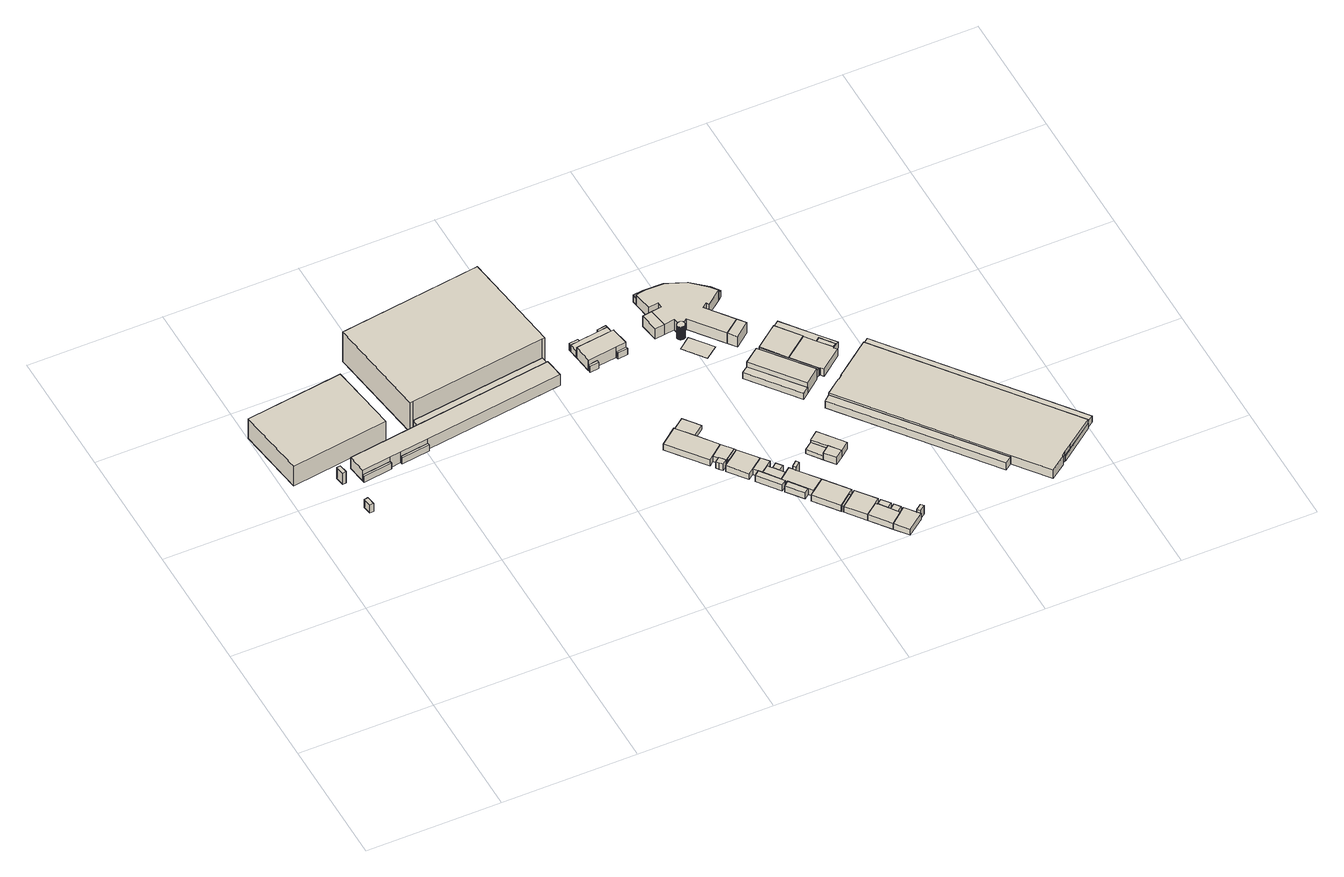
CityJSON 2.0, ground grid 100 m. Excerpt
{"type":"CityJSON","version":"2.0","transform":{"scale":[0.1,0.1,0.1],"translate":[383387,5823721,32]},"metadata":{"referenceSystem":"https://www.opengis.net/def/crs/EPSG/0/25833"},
"CityObjects":{
"building1":{"type":"Building","attributes":{"Gemeindeschluessel":"11000012","BezugspunktDach":"2200","function":"51009_1610","measuredHeight":7.51,"storeysAboveGround":0},"address":[{"country":"Germany","locality":"Berlin"}],"geometry":[{"type":"Solid","lod":"1","boundaries":[[[[0,1,2,3]],[[4,5,6,7]],[[4,7,3,2]],[[5,4,2,1]],[[6,5,1,0]],[[7,6,0,3]]]]}]},
"building2":{"type":"Building","attributes":{"Gemeindeschluessel":"11000012","BezugspunktDach":"2200","function":"51009_1610","measuredHeight":10.45,"storeysAboveGround":0},"address":[{"country":"Germany","locality":"Berlin"}],"geometry":[{"type":"Solid","lod":"1","boundaries":[[[[8,9,10,11]],[[12,13,14,15]],[[12,15,11,10]],[[13,12,10,9]],[[14,13,9,8]],[[15,14,8,11]]]]}]},
"building3":{"type":"Building","attributes":{"Gemeindeschluessel":"11000012","BezugspunktDach":"2200","function":"31001_2431","measuredHeight":18.37,"storeysAboveGround":1},"address":[{"country":"Germany","locality":"Berlin","thoroughfareNumber":"1 (23)","thoroughfareName":"Flughafen Tegel"}],"geometry":[{"type":"Solid","lod":"1","boundaries":[[[[16,17,18,19]],[[20,21,22,23]],[[20,23,19,18]],[[21,20,18,17]],[[22,21,17,16]],[[23,22,16,19]]]]}]},
"building4":{"type":"Building","attributes":{"Gemeindeschluessel":"11000012","BezugspunktDach":"2200","function":"51009_1610","measuredHeight":5.76,"storeysAboveGround":0},"address":[{"country":"Germany","locality":"Berlin"}],"geometry":[{"type":"Solid","lod":"1","boundaries":[[[[24,25,26,27]],[[28,29,30,31]],[[28,31,27,26]],[[29,28,26,25]],[[30,29,25,24]],[[31,30,24,27]]]]}]},
"building5":{"type":"Building","attributes":{"Gemeindeschluessel":"11000012","BezugspunktDach":"2200","function":"51009_1610","measuredHeight":5.69,"storeysAboveGround":0},"address":[{"country":"Germany","locality":"Berlin"}],"geometry":[{"type":"Solid","lod":"1","boundaries":[[[[32,33,34,35]],[[36,37,38,39]],[[36,39,35,34]],[[37,36,34,33]],[[38,37,33,32]],[[39,38,32,35]]]]}]},
"building6":{"type":"Building","attributes":{"Gemeindeschluessel":"11000012","BezugspunktDach":"2200","function":"31001_2120","measuredHeight":10.04,"storeysAboveGround":2},"address":[{"country":"Germany","locality":"Berlin","thoroughfareNumber":"1 (22)","thoroughfareName":"Flughafen Tegel"}],"geometry":[{"type":"Solid","lod":"1","boundaries":[[[[40,41,42,43,44,45,46,47,48]],[[49,50,51,52,53,54,55,56,57]],[[49,57,48,47]],[[50,49,47,46]],[[51,50,46,45]],[[52,51,45,44]],[[53,52,44,43]],[[54,53,43,42]],[[55,54,42,41]],[[56,55,41,40]],[[57,56,40,48]]]]}]},
"building7":{"type":"Building","attributes":{"Gemeindeschluessel":"11000012","BezugspunktDach":"2200","function":"31001_2120","measuredHeight":9.81,"storeysAboveGround":2},"address":[{"country":"Germany","locality":"Berlin","thoroughfareNumber":"1 (21)","thoroughfareName":"Flughafen Tegel"}],"geometry":[{"type":"Solid","lod":"1","boundaries":[[[[58,59,60,61]],[[62,50,49,63]],[[62,63,61,60]],[[50,62,60,59]],[[49,50,59,58]],[[63,49,58,61]]]]}]},
"building8":{"type":"Building","attributes":{"Gemeindeschluessel":"11000012","BezugspunktDach":"2200","function":"31001_2431","measuredHeight":27.76,"storeysAboveGround":1},"address":[{"country":"Germany","locality":"Berlin","thoroughfareNumber":"1 (20)","thoroughfareName":"Flughafen Tegel"}],"geometry":[{"type":"Solid","lod":"1","boundaries":[[[[64,65,66,67,68,69,70,71]],[[72,73,74,75,62,63,76,77]],[[72,77,71,70]],[[73,72,70,69]],[[74,73,69,68]],[[75,74,68,67]],[[62,75,67,66]],[[63,62,66,65]],[[76,63,65,64]],[[77,76,64,71]]]]}]},
"building9":{"type":"Building","attributes":{"Gemeindeschluessel":"11000012","BezugspunktDach":"2200","function":"51009_1610","measuredHeight":5.64,"storeysAboveGround":0},"address":[{"country":"Germany","locality":"Berlin"}],"geometry":[{"type":"Solid","lod":"1","boundaries":[[[[78,79,80,81]],[[82,83,84,85]],[[82,85,81,80]],[[83,82,80,79]],[[84,83,79,78]],[[85,84,78,81]]]]}]},
"building10":{"type":"Building","attributes":{"Gemeindeschluessel":"11000012","BezugspunktDach":"2200","function":"51009_1610","measuredHeight":6.22,"storeysAboveGround":0},"address":[{"country":"Germany","locality":"Berlin"}],"geometry":[{"type":"Solid","lod":"1","boundaries":[[[[86,87,88,89]],[[90,91,92,93]],[[90,93,89,88]],[[91,90,88,87]],[[92,91,87,86]],[[93,92,86,89]]]]}]},
"building11":{"type":"Building","attributes":{"Gemeindeschluessel":"11000012","BezugspunktDach":"2200","function":"51009_1610","measuredHeight":3.82,"storeysAboveGround":0},"address":[{"country":"Germany","locality":"Berlin"}],"geometry":[{"type":"Solid","lod":"1","boundaries":[[[[94,95,96,97]],[[98,99,100,101]],[[98,101,97,96]],[[99,98,96,95]],[[100,99,95,94]],[[101,100,94,97]]]]}]},
"building12":{"type":"Building","attributes":{"Gemeindeschluessel":"11000012","function":"31001_2120"},"address":[{"country":"Germany","locality":"Berlin","thoroughfareNumber":"1 (19)","thoroughfareName":"Flughafen Tegel"}],"children":["building12-1","building12-2"]},
"building12-1":{"type":"BuildingPart","attributes":{"BezugspunktDach":"2200","measuredHeight":9.93,"storeysAboveGround":2},"parents":["building12"],"geometry":[{"type":"Solid","lod":"1","boundaries":[[[[102,103,104,105,106,107,108,109,110]],[[111,112,113,114,115,85,116,117,118]],[[111,118,110,109],[119,120,121,122]],[[112,111,109,108]],[[113,112,108,107]],[[114,113,107,106]],[[115,114,106,105]],[[85,115,105,104]],[[116,85,104,103]],[[117,116,103,102]],[[118,117,102,110]],[[121,120,119,122]]]]}]},
"building12-2":{"type":"BuildingPart","attributes":{"BezugspunktDach":"2200","measuredHeight":6.22,"storeysAboveGround":2},"parents":["building12"],"geometry":[{"type":"Solid","lod":"1","boundaries":[[[[123,124,122,121,125,126,127,128,87,86]],[[91,129,130,131,132,120,119,133,134,92]],[[91,92,86,87]],[[129,91,87,128]],[[130,129,128,127]],[[131,130,127,126]],[[132,131,126,125]],[[120,132,125,121]],[[133,119,122,124]],[[134,133,124,123]],[[92,134,123,86]],[[119,120,121,122]]]]}]},
"building13":{"type":"Building","attributes":{"Gemeindeschluessel":"11000012","BezugspunktDach":"2200","function":"51009_1610","measuredHeight":6.22,"storeysAboveGround":0},"address":[{"country":"Germany","locality":"Berlin"}],"geometry":[{"type":"Solid","lod":"1","boundaries":[[[[135,136,137,138]],[[114,139,140,115]],[[114,115,138,137]],[[139,114,137,136]],[[140,139,136,135]],[[115,140,135,138]]]]}]},
"building14":{"type":"Building","attributes":{"Gemeindeschluessel":"11000012","BezugspunktDach":"2200","function":"51009_1610","measuredHeight":6.25,"storeysAboveGround":0},"address":[{"country":"Germany","locality":"Berlin"}],"geometry":[{"type":"Solid","lod":"1","boundaries":[[[[128,127,141,142]],[[143,130,129,144]],[[143,144,142,141]],[[130,143,141,127]],[[129,130,127,128]],[[144,129,128,142]]]]}]},
"building15":{"type":"Building","attributes":{"Gemeindeschluessel":"11000012","function":"31001_2461"},"address":[{"country":"Germany","locality":"Berlin","thoroughfareNumber":"1 (56)","thoroughfareName":"Flughafen Tegel"}],"children":["building15-1","building15-2","building15-3","building15-4","building15-5","building15-6","building15-7","building15-8","building15-9","building15-10","building15-11","building15-12","building15-13","building15-14","building15-15","building15-16","building15-17","building15-18","building15-19","building15-20"]},
"building15-1":{"type":"BuildingPart","attributes":{"BezugspunktDach":"2200","measuredHeight":5.5,"storeysAboveGround":3},"parents":["building15"],"geometry":[{"type":"Solid","lod":"1","boundaries":[[[[145,146,147,148,149,150,151,152]],[[153,154,155,156,157,158,159,160]],[[153,160,152,151]],[[154,153,151,150]],[[155,154,150,149]],[[156,155,149,148]],[[157,156,148,147]],[[159,158,146,145]],[[160,159,145,152]],[[158,157,147,146]]]]}]},
"building15-2":{"type":"BuildingPart","attributes":{"BezugspunktDach":"2200","measuredHeight":5.46,"storeysAboveGround":3},"parents":["building15"],"geometry":[{"type":"MultiSurface","lod":"1","boundaries":[[[161,162,163,164]],[[165,166,167,168]],[[166,165,163,162]],[[168,167,161,164]],[[168,169,164,163,165]],[[170,167,166,162,161]]]}]},
"building15-3":{"type":"BuildingPart","attributes":{"BezugspunktDach":"2200","measuredHeight":5.47,"storeysAboveGround":3},"parents":["building15"],"geometry":[{"type":"MultiSurface","lod":"1","boundaries":[[[171,172,164,163,147,146]],[[157,165,168,173,174,158]],[[165,157,147,163]],[[168,165,163,164],[168,164,163,165]],[[173,168,164,172]],[[158,174,171,146]],[[158,146,147,157]],[[175,174,176,177,171]],[[173,172,177,176]]]}]},
"building15-4":{"type":"BuildingPart","attributes":{"BezugspunktDach":"2200","measuredHeight":5.5,"storeysAboveGround":3},"parents":["building15"],"geometry":[{"type":"MultiSurface","lod":"1","boundaries":[[[178,179,180,162,161,181]],[[167,166,182,183,184,185]],[[167,185,181,161]],[[161,167,161,162]],[[182,166,162,180]],[[184,183,179,178]],[[185,184,178,181]],[[166,167,161,162]],[[186,183,182,180,179]]]}]},
"building15-5":{"type":"BuildingPart","attributes":{"BezugspunktDach":"2200","measuredHeight":5.54,"storeysAboveGround":3},"parents":["building15"],"geometry":[{"type":"MultiSurface","lod":"1","boundaries":[[[187,188,189,190,191,192]],[[182,193,194,195,196,183]],[[180,179,183,192,191]],[[193,182,191,190]],[[194,193,190,189]],[[197,198,194,189,188]],[[183,196,187,192]],[[199,182,183,179,180]],[[195,194,198,197]],[[196,195,188,187]]]}]},
"building15-6":{"type":"BuildingPart","attributes":{"BezugspunktDach":"2200","measuredHeight":5.49,"storeysAboveGround":3},"parents":["building15"],"geometry":[{"type":"MultiSurface","lod":"1","boundaries":[[[200,201,202,203,204,205,198,197]],[[194,206,207,208,209,210,211,195]],[[206,194,198,205]],[[207,206,205,204]],[[209,208,203,202]],[[210,209,202,201]],[[194,195,197,198]],[[212,208,207,204,203]],[[210,201,200,211]],[[195,211,200,197]]]}]},
"building15-7":{"type":"BuildingPart","attributes":{"BezugspunktDach":"2200","measuredHeight":5.53,"storeysAboveGround":3},"parents":["building15"],"geometry":[{"type":"MultiSurface","lod":"1","boundaries":[[[213,214,215,216,217,218,219,220,221,222,223,224]],[[210,225,226,227,228,229,230,231,232,233,234,211]],[[210,211,224,223],[210,201,200,211]],[[225,210,223,222]],[[226,225,222,221]],[[228,227,220,219]],[[235,236,219,218]],[[230,229,218,217]],[[231,237,238,217,216]],[[232,239,237,216,215]],[[233,232,215,214]],[[201,210,211,200]],[[227,226,221,220]],[[240,229,228,236,235]],[[238,237,231,230]],[[231,237,239,232]],[[234,233,214,213]],[[200,211,234,213,224]]]}]},
"building15-8":{"type":"BuildingPart","attributes":{"BezugspunktDach":"2200","measuredHeight":5.47,"storeysAboveGround":3},"parents":["building15"],"geometry":[{"type":"Solid","lod":"1","boundaries":[[[[241,242,243,236,235,244]],[[229,228,245,246,247,248]],[[229,248,244,235]],[[245,228,236,243]],[[246,245,243,242]],[[248,247,241,244]],[[229,235,236,228]],[[247,246,242,241]]]]}]},
"building15-9":{"type":"BuildingPart","attributes":{"BezugspunktDach":"2200","measuredHeight":5.55,"storeysAboveGround":3},"parents":["building15"],"geometry":[{"type":"MultiSurface","lod":"1","boundaries":[[[249,250,251,252]],[[246,253,254,247]],[[246,242,241,255,252,251]],[[253,246,251,250]],[[256,257,253,250,249]],[[247,254,249,252]],[[247,255,241,242,246]],[[254,253,257,256]]]}]},
"building15-10":{"type":"BuildingPart","attributes":{"BezugspunktDach":"2200","measuredHeight":5.49,"storeysAboveGround":3},"parents":["building15"],"geometry":[{"type":"MultiSurface","lod":"1","boundaries":[[[258,259,260,261,257,256]],[[253,262,263,264,265,254]],[[262,253,257,261]],[[263,262,261,260]],[[264,263,260,259]],[[265,258,259,266,259,258]],[[254,265,258,256]],[[267,253,254,256,257]],[[264,266,259,258,265]]]}]},
"building15-11":{"type":"BuildingPart","attributes":{"BezugspunktDach":"2200","measuredHeight":5.46,"storeysAboveGround":3},"parents":["building15"],"geometry":[{"type":"Solid","lod":"1","boundaries":[[[[268,269,270,271,272,273,274,259,258]],[[264,275,276,277,278,279,280,281,265]],[[275,264,259,274]],[[276,275,274,273]],[[278,277,272,271]],[[280,279,270,269]],[[265,281,268,258]],[[264,265,258,259]],[[277,276,273,272]],[[271,270,279,278]],[[281,280,269,268]]]]}]},
"building15-12":{"type":"BuildingPart","attributes":{"BezugspunktDach":"2200","measuredHeight":5.61,"storeysAboveGround":3},"parents":["building15"],"geometry":[{"type":"MultiSurface","lod":"1","boundaries":[[[282,283,284,285]],[[286,287,277,276]],[[286,276,285,284]],[[287,286,284,283]],[[277,287,283,282]],[[273,272,277,282,285]],[[276,277,272,273]]]}]},
"building15-13":{"type":"BuildingPart","attributes":{"BezugspunktDach":"2200","measuredHeight":6.7,"storeysAboveGround":3},"parents":["building15"],"geometry":[{"type":"MultiSurface","lod":"1","boundaries":[[[288,289,290,291,292,293]],[[174,176,173,294,295,296]],[[174,296,293,292]],[[177,171,292,291]],[[172,177,176,291,290]],[[294,173,290,289]],[[295,294,289,288]],[[296,295,288,293]],[[176,174,171,177]],[[173,176,177,172]]]}]},
"building15-14":{"type":"BuildingPart","attributes":{"BezugspunktDach":"2200","measuredHeight":5.49,"storeysAboveGround":3},"parents":["building15"],"geometry":[{"type":"MultiSurface","lod":"1","boundaries":[[[297,298,299,300,269,268]],[[280,301,302,303,304,281]],[[301,280,269,300]],[[301,300,305,306]],[[303,302,299,298]],[[304,303,298,297]],[[281,304,297,268]],[[280,281,268,269]],[[302,306,305,299,307]]]}]},
"building15-15":{"type":"BuildingPart","attributes":{"BezugspunktDach":"2200","measuredHeight":5.5,"storeysAboveGround":3},"parents":["building15"],"geometry":[{"type":"MultiSurface","lod":"1","boundaries":[[[308,238,237,239,309]],[[232,231,230,310,311]],[[232,311,309,239]],[[310,230,238,308]],[[311,310,308,309]],[[231,232,239,237]],[[230,231,237,238,312]]]}]},
"building15-16":{"type":"BuildingPart","attributes":{"BezugspunktDach":"2200","measuredHeight":5.62,"storeysAboveGround":3},"parents":["building15"],"geometry":[{"type":"MultiSurface","lod":"1","boundaries":[[[313,214,213,188,187,314]],[[196,195,234,233,315,316]],[[196,316,314,187]],[[317,188,187,188]],[[224,200,197,195,188,213]],[[315,233,214,313]],[[316,315,313,314]],[[195,196,187,188,317]],[[200,211,195,197]],[[234,211,200,224,213]],[[233,234,213,214]]]}]},
"building15-17":{"type":"BuildingPart","attributes":{"BezugspunktDach":"2200","measuredHeight":5.52,"storeysAboveGround":3},"parents":["building15"],"geometry":[{"type":"MultiSurface","lod":"1","boundaries":[[[270,318,319,271]],[[320,321,279,278]],[[320,278,271,319]],[[321,320,319,318]],[[279,321,318,270]],[[322,271,270,279,270,271]],[[278,279,270,271,322]]]}]},
"building15-18":{"type":"BuildingPart","attributes":{"BezugspunktDach":"2200","measuredHeight":5.53,"storeysAboveGround":3},"parents":["building15"],"geometry":[{"type":"MultiSurface","lod":"1","boundaries":[[[323,324,325,326]],[[327,328,208,207]],[[327,207,326,325]],[[328,327,325,324]],[[208,328,324,323]],[[329,204,203,323,326]],[[207,208,203,204,329]]]}]},
"building15-19":{"type":"BuildingPart","attributes":{"BezugspunktDach":"2200","measuredHeight":8.04,"storeysAboveGround":3},"parents":["building15"],"geometry":[{"type":"MultiSurface","lod":"1","boundaries":[[[330,331,332,333]],[[334,335,302,306]],[[334,306,333,332]],[[335,334,332,331]],[[302,335,331,330]],[[305,299,330,333]],[[306,302,299,305]]]}]},
"building15-20":{"type":"BuildingPart","attributes":{"BezugspunktDach":"2200","measuredHeight":8.32,"storeysAboveGround":3},"parents":["building15"],"geometry":[{"type":"MultiSurface","lod":"1","boundaries":[[[336,337,338,339]],[[340,341,227,226]],[[340,226,339,338]],[[341,340,338,337]],[[227,341,337,336]],[[221,220,336,339]],[[226,227,220,221]]]}]},
"building16":{"type":"Building","attributes":{"Gemeindeschluessel":"11000012","function":"31001_3092"},"address":[{"country":"Germany","locality":"Berlin","thoroughfareNumber":"1 (57)","thoroughfareName":"Flughafen Tegel"}],"children":["building16-1","building16-2"]},
"building16-1":{"type":"BuildingPart","attributes":{"BezugspunktDach":"2200","measuredHeight":6.52,"storeysAboveGround":2},"parents":["building16"],"geometry":[{"type":"MultiSurface","lod":"1","boundaries":[[[342,343,344,345]],[[346,347,348,349]],[[346,350,351,345,344]],[[347,346,344,343]],[[348,347,343,342]],[[349,348,342,345]],[[349,351,350,346]]]}]},
"building16-2":{"type":"BuildingPart","attributes":{"BezugspunktDach":"2200","measuredHeight":3.71,"storeysAboveGround":2},"parents":["building16"],"geometry":[{"type":"MultiSurface","lod":"1","boundaries":[[[351,350,352,353]],[[354,346,349,355]],[[354,355,353,352]],[[346,354,352,350]],[[349,346,349,351]],[[355,349,351,353]],[[356,350,351,349,346]]]}]},
"building17":{"type":"Building","attributes":{"Gemeindeschluessel":"11000012","BezugspunktDach":"2200","function":"31001_3072","measuredHeight":0.116,"storeysAboveGround":1},"address":[{"country":"Germany","locality":"Berlin","thoroughfareNumber":"1 (17)","thoroughfareName":"Flughafen Tegel"}],"geometry":[{"type":"Solid","lod":"1","boundaries":[[[[357,358,359,360]],[[361,362,363,364]],[[361,364,360,359]],[[362,361,359,358]],[[363,362,358,357]],[[364,363,357,360]]]]}]},
"building18":{"type":"Building","attributes":{"Gemeindeschluessel":"11000012","BezugspunktDach":"2200","function":"51009_1610","measuredHeight":6.33,"storeysAboveGround":0},"address":[{"country":"Germany","locality":"Berlin"}],"geometry":[{"type":"Solid","lod":"1","boundaries":[[[[365,366,367,368,369]],[[370,371,372,373,374]],[[370,374,369,368]],[[371,370,368,367]],[[372,371,367,366]],[[373,372,366,365]],[[374,373,365,369]]]]}]},
"building19":{"type":"Building","attributes":{"name":"Flughafenfeuerwehr","Gemeindeschluessel":"11000012","function":"31001_3072"},"address":[{"country":"Germany","locality":"Berlin","thoroughfareNumber":"1 (18)","thoroughfareName":"Flughafen Tegel"}],"children":["building19-1","building19-2","building19-3","building19-4"]},
"building19-1":{"type":"BuildingPart","attributes":{"BezugspunktDach":"2200","measuredHeight":9.62,"storeysAboveGround":2},"parents":["building19"],"geometry":[{"type":"Solid","lod":"1","boundaries":[[[[375,376,377,378]],[[379,380,381,382]],[[380,379,377,376]],[[381,380,376,375]],[[382,381,375,378]],[[382,378,377,379]]]]}]},
"building19-2":{"type":"BuildingPart","attributes":{"BezugspunktDach":"2200","measuredHeight":9.64,"storeysAboveGround":2},"parents":["building19"],"geometry":[{"type":"MultiSurface","lod":"1","boundaries":[[[383,384,385,386,387,388,389,390,391,392,393,394,395,378,377,396,397,398,399,400,401,402,403,404]],[[405,406,407,408,409,410,411,412,413,414,415,416,417,418,419,420,421,422,423,424,425,426,427,428]],[[405,428,404,403]],[[406,405,403,402]],[[407,406,402,401]],[[408,407,401,400]],[[409,408,400,399]],[[410,409,399,398]],[[411,410,398,397]],[[412,411,397,396]],[[413,412,396,377]],[[414,413,377,379,382]],[[415,414,378,395]],[[416,415,395,394]],[[417,416,394,416,417,429]],[[418,417,393,417,418,430]],[[422,421,389,388]],[[423,422,388,387]],[[424,423,431,432]],[[425,424,386,385]],[[426,425,385,384]],[[427,426,384,383]],[[428,427,383,404]],[[382,379,377,378,433]],[[429,417,416,394,393]],[[430,418,417,393,392]],[[419,418,392,391]],[[420,419,391,390]],[[421,420,390,389]],[[432,431,387,386]]]}]},
"building19-3":{"type":"BuildingPart","attributes":{"BezugspunktDach":"2200","measuredHeight":11.76,"storeysAboveGround":2},"parents":["building19"],"geometry":[{"type":"MultiSurface","lod":"1","boundaries":[[[434,435,436,437,438,439,440,441,442,443,444,445,446,447,448,449,450,451,452,453,454,455,456,457,458,459,460,461,462,463]],[[464,465,466,467,468,469,421,420,419,418,417,416,470,471,472,473,474,475,476,477,478,479,480,481,482,483,484,485,486,487]],[[464,487,463,462]],[[465,464,462,461]],[[466,465,461,460]],[[467,466,460,459]],[[468,467,459,458]],[[469,468,458,457]],[[421,469,457,456]],[[390,389,488,456,455]],[[391,390,489,455,454]],[[392,391,454,453]],[[417,393,392,453,452]],[[416,394,393,452,451]],[[470,416,451,450]],[[471,470,450,449]],[[472,471,449,448]],[[473,472,448,447]],[[474,473,447,446]],[[475,474,446,445]],[[476,475,445,444]],[[477,476,444,443]],[[478,477,443,442]],[[479,478,442,441]],[[480,479,441,440]],[[481,480,440,439]],[[482,481,439,438]],[[483,482,438,437]],[[484,483,437,436]],[[485,484,436,435]],[[486,485,435,434]],[[487,486,434,463]],[[420,421,488,389,390]],[[490,419,420,489,390,391]],[[418,419,491,391,392]],[[418,392,393,417]],[[417,393,394,416]]]}]},
"building19-4":{"type":"BuildingPart","attributes":{"BezugspunktDach":"2200","measuredHeight":9.62,"storeysAboveGround":2},"parents":["building19"],"geometry":[{"type":"Solid","lod":"1","boundaries":[[[[492,387,386,493]],[[432,431,494,495]],[[432,495,493,386]],[[494,431,387,492]],[[495,494,492,493]],[[432,386,387,431]]]]}]},
"building20":{"type":"Building","attributes":{"Gemeindeschluessel":"11000012","BezugspunktDach":"2200","function":"51009_1610","measuredHeight":5.76,"storeysAboveGround":0},"address":[{"country":"Germany","locality":"Berlin"}],"geometry":[{"type":"Solid","lod":"1","boundaries":[[[[496,497,498,499]],[[500,501,502,503]],[[500,503,499,498]],[[501,500,498,497]],[[502,501,497,496]],[[503,502,496,499]]]]}]},
"building21":{"type":"Building","attributes":{"Gemeindeschluessel":"11000012","BezugspunktDach":"2200","function":"51009_1610","measuredHeight":6.38,"storeysAboveGround":0},"address":[{"country":"Germany","locality":"Berlin"}],"geometry":[{"type":"Solid","lod":"1","boundaries":[[[[504,505,506,507,508,509,510,511,512,513,514,515]],[[516,517,518,519,520,409,408,407,406,405,428,521]],[[516,521,515,514]],[[517,516,514,513]],[[518,517,513,512]],[[519,518,512,511]],[[520,519,511,510]],[[409,520,510,509]],[[408,409,509,508]],[[407,408,508,507]],[[406,407,507,506]],[[405,406,506,505]],[[428,405,505,504]],[[521,428,504,515]]]]}]},
"building22":{"type":"Building","attributes":{"Gemeindeschluessel":"11000012","BezugspunktDach":"2200","function":"31001_2120","measuredHeight":9.93,"storeysAboveGround":2},"address":[{"country":"Germany","locality":"Berlin","thoroughfareNumber":"1 (15)","thoroughfareName":"Flughafen Tegel"}],"geometry":[{"type":"Solid","lod":"1","boundaries":[[[[522,523,524,525,526,527]],[[528,529,530,531,532,533]],[[528,533,527,526]],[[529,528,526,525]],[[530,529,525,524]],[[531,530,524,523]],[[532,531,523,522]],[[533,532,522,527]]]]}]},
"building23":{"type":"Building","attributes":{"Gemeindeschluessel":"11000012","BezugspunktDach":"2200","function":"31001_2120","measuredHeight":6.43,"storeysAboveGround":1},"address":[{"country":"Germany","locality":"Berlin","thoroughfareNumber":"1 (14)","thoroughfareName":"Flughafen Tegel"}],"geometry":[{"type":"Solid","lod":"1","boundaries":[[[[534,535,536,537,538]],[[539,540,541,530,529]],[[539,529,538,537]],[[540,539,537,536]],[[541,540,536,535]],[[530,541,535,534]],[[529,530,534,538]]]]}]},
"building24":{"type":"Building","attributes":{"Gemeindeschluessel":"11000012","BezugspunktDach":"2200","function":"31001_2120","measuredHeight":6.96,"storeysAboveGround":1},"address":[{"country":"Germany","locality":"Berlin","thoroughfareNumber":"1 (16)","thoroughfareName":"Flughafen Tegel"}],"geometry":[{"type":"Solid","lod":"1","boundaries":[[[[542,543,544,545,546]],[[547,548,540,539,549]],[[547,549,546,545]],[[548,547,545,544]],[[540,548,544,543]],[[539,540,543,542]],[[549,539,542,546]]]]}]},
"building25":{"type":"Building","attributes":{"Gemeindeschluessel":"11000012","BezugspunktDach":"2200","function":"31001_2120","measuredHeight":6.71,"storeysAboveGround":1},"address":[{"country":"Germany","locality":"Berlin","thoroughfareNumber":"1 (13)","thoroughfareName":"Flughafen Tegel"}],"geometry":[{"type":"Solid","lod":"1","boundaries":[[[[550,551,552,553,554,555,556,557,558,559,560]],[[548,561,562,563,564,565,566,567,568,541,540]],[[548,540,560,559]],[[561,548,559,558]],[[562,561,558,557]],[[563,562,557,556]],[[564,563,556,555]],[[565,564,555,554]],[[566,565,554,553]],[[567,566,553,552]],[[568,567,552,551]],[[541,568,551,550]],[[540,541,550,560]]]]}]},
"building26":{"type":"Building","attributes":{"Gemeindeschluessel":"11000012","BezugspunktDach":"2200","function":"51009_1610","measuredHeight":6.6,"storeysAboveGround":0},"address":[{"country":"Germany","locality":"Berlin"}],"geometry":[{"type":"Solid","lod":"1","boundaries":[[[[569,570,571,572]],[[573,574,575,576]],[[573,576,572,571]],[[574,573,571,570]],[[575,574,570,569]],[[576,575,569,572]]]]}]},
"building27":{"type":"Building","attributes":{"Gemeindeschluessel":"11000012","BezugspunktDach":"2200","function":"51009_1610","measuredHeight":5.6,"storeysAboveGround":0},"address":[{"country":"Germany","locality":"Berlin"}],"geometry":[{"type":"Solid","lod":"1","boundaries":[[[[577,578,579,580,581,582,583,584,585,586]],[[587,588,589,590,591,592,593,594,595,596]],[[587,596,586,585]],[[588,587,585,584]],[[589,588,584,583]],[[590,589,583,582]],[[591,590,582,581]],[[592,591,581,580]],[[593,592,580,579]],[[594,593,579,578]],[[595,594,578,577]],[[596,595,577,586]]]]}]},
"building28":{"type":"Building","attributes":{"Gemeindeschluessel":"11000012","BezugspunktDach":"2200","function":"31001_2723","measuredHeight":5.51,"storeysAboveGround":1},"address":[{"country":"Germany","locality":"Berlin","thoroughfareNumber":"1 (12)","thoroughfareName":"Flughafen Tegel"}],"geometry":[{"type":"Solid","lod":"1","boundaries":[[[[597,598,599,600]],[[593,592,591,594]],[[593,594,600,599]],[[592,593,599,598]],[[591,592,598,597]],[[594,591,597,600]]]]}]},
"building29":{"type":"Building","attributes":{"Gemeindeschluessel":"11000012","function":"31001_3014"},"address":[{"country":"Germany","locality":"Berlin","thoroughfareNumber":"1 (11)","thoroughfareName":"Flughafen Tegel"}],"children":["building29-1","building29-2"]},
"building29-1":{"type":"BuildingPart","attributes":{"BezugspunktDach":"2200","measuredHeight":11.59,"storeysAboveGround":2},"parents":["building29"],"geometry":[{"type":"MultiSurface","lod":"1","boundaries":[[[601,602,603,604,605,606,607,608,609,610,611,612,613,614,615]],[[616,617,618,619,620,621,622,623,624,625,626,627,628,629,630]],[[616,630,615,614]],[[617,616,614,613]],[[618,617,613,612]],[[619,618,612,611]],[[620,619,611,610]],[[621,620,610,609]],[[622,621,609,608]],[[623,622,608,607]],[[631,632,633,607,606]],[[634,631,606,605]],[[626,625,605,604]],[[627,626,604,603]],[[628,627,603,602]],[[629,628,602,601]],[[630,629,601,615]],[[624,623,633,632,631]],[[625,624,631,634]]]}]},
"building29-2":{"type":"BuildingPart","attributes":{"BezugspunktDach":"2200","measuredHeight":4.99,"storeysAboveGround":2},"parents":["building29"],"geometry":[{"type":"MultiSurface","lod":"1","boundaries":[[[635,636,632,634]],[[623,637,638,625]],[[637,623,632,636]],[[638,637,636,635]],[[625,638,635,634]],[[623,624,631,632]],[[625,634,631,624]]]}]},
"building30":{"type":"Building","attributes":{"Gemeindeschluessel":"11000012","BezugspunktDach":"2200","function":"51009_1610","measuredHeight":5.87,"storeysAboveGround":0},"address":[{"country":"Germany","locality":"Berlin"}],"geometry":[{"type":"Solid","lod":"1","boundaries":[[[[639,640,641,642,643]],[[644,645,646,647,648]],[[644,648,643,642]],[[645,644,642,641]],[[646,645,641,640]],[[647,646,640,639]],[[648,647,639,643]]]]}]}
},
"vertices":[
[412,1768,80],[440,1771,80],[431,1836,80],[403,1832,80],[431,1836,5],[440,1771,5],[412,1768,5],[403,1832,5],
[369,2086,109],[396,2090,109],[386,2154,109],[360,2151,109],[386,2154,4],[396,2090,4],[369,2086,4],[360,2151,4],
[75,2221,184],[805,2322,184],[730,2845,184],[4,2747,184],[730,2845,0],[805,2322,0],[75,2221,0],[4,2747,0],
[496,2021,82],[711,2050,82],[709,2067,82],[493,2038,82],[709,2067,25],[711,2050,25],[496,2021,25],[493,2038,25],
[794,2061,82],[1009,2090,82],[1007,2107,82],[792,2078,82],[1007,2107,25],[1009,2090,25],[794,2061,25],[792,2078,25],
[493,2038,124],[709,2067,124],[792,2078,124],[1007,2107,124],[2050,2248,124],[2030,2392,124],[2021,2391,124],[1001,2251,124],[474,2179,124],[1001,2251,24],[2021,2391,24],[2030,2392,24],[2050,2248,24],[1007,2107,24],[792,2078,24],[709,2067,24],[493,2038,24],[474,2179,24],
[1001,2251,122],[2021,2391,122],[2014,2439,122],[995,2302,122],[2014,2439,24],[995,2302,24],
[973,2299,302],[995,2302,302],[2014,2439,302],[2034,2441,302],[1928,3227,302],[1916,3226,302],[876,3084,302],[866,3082,302],[876,3084,24],[1916,3226,24],[1928,3227,24],[2034,2441,24],[973,2299,24],[866,3082,24],
[2279,2264,81],[2348,2273,81],[2346,2293,81],[2277,2284,81],[2346,2293,25],[2348,2273,25],[2279,2264,25],[2277,2284,25],
[2250,2496,87],[2317,2505,87],[2315,2520,87],[2248,2513,87],[2315,2520,25],[2317,2505,25],[2250,2496,25],[2248,2513,25],
[2621,1414,47],[2709,1481,47],[2619,1596,47],[2532,1529,47],[2619,1596,9],[2709,1481,9],[2621,1414,9],[2532,1529,9],
[2260,2419,123],[2276,2289,123],[2277,2284,123],[2496,2312,123],[2571,2322,123],[2570,2327,123],[2550,2457,123],[2549,2462,123],[2259,2424,123],[2549,2462,25],[2550,2457,25],[2570,2327,25],[2571,2322,25],[2496,2312,25],[2276,2289,25],[2260,2419,25],[2259,2424,25],[2262,2424,25],[2544,2461,25],[2544,2461,87],[2262,2424,87],
[2258,2430,87],[2261,2430,87],[2543,2468,87],[2548,2469,87],[2538,2535,87],[2471,2526,87],[2471,2526,25],[2538,2535,25],[2548,2469,25],[2543,2468,25],[2261,2430,25],[2258,2430,25],
[2499,2293,82],[2573,2303,82],[2571,2322,82],[2496,2312,82],[2573,2303,25],[2499,2293,25],
[2536,2552,87],[2468,2542,87],[2536,2552,25],[2468,2542,25],
[2611,1161,57],[2646,1189,57],[2738,1262,57],[2621,1414,57],[2532,1529,57],[2530,1531,57],[2426,1449,57],[2402,1431,57],[2426,1449,2],[2530,1531,2],[2532,1529,2],[2621,1414,2],[2738,1262,2],[2646,1189,2],[2611,1161,2],[2402,1431,2],
[2727,1107,57],[2809,1170,57],[2800,1183,57],[2717,1120,57],[2800,1183,2],[2809,1170,2],[2727,1107,2],[2717,1120,2],[2717,1120,50],[2727,1107,18],
[2672,1155,57],[2706,1112,57],[2706,1112,2],[2672,1155,2],[2672,1155,32],[2689,1134,2],[2689,1134,57],
[2787,933,57],[2828,964,57],[2917,1031,57],[2681,1071,57],[2917,1031,2],[2828,964,2],[2787,933,2],[2681,1071,2],[2828,964,36],
[2853,932,58],[2871,908,58],[2924,948,58],[2960,976,58],[2917,1031,58],[2828,964,58],[2960,976,2],[2924,948,2],[2871,908,2],[2853,932,2],[2871,908,57],[2924,948,57],[2917,1031,37],
[2954,796,57],[3008,839,57],[2982,872,57],[2982,873,57],[2950,915,57],[2949,914,57],[2949,914,2],[2950,915,2],[2982,873,2],[2982,872,2],[3008,839,2],[2954,796,2],[2982,873,39],
[2972,773,58],[2969,770,58],[2979,757,58],[2982,760,58],[3073,638,58],[3098,604,58],[3191,677,58],[3077,824,58],[3061,845,58],[3044,867,58],[3008,839,58],[2954,796,58],[3044,867,2],[3061,845,2],[3077,824,2],[3191,677,2],[3098,604,2],[3073,638,2],[2982,760,2],[2979,757,2],[2969,770,2],[2972,773,2],[3098,604,57],[3191,677,57],[2982,760,57],[3073,638,57],[2979,757,57],[3098,604,27],
[3199,401,57],[3290,473,57],[3326,502,57],[3063,576,57],[3326,502,2],[3290,473,2],[3199,401,2],[3063,576,2],
[3209,388,58],[3300,459,58],[3290,473,58],[3199,401,58],[3300,459,2],[3209,388,2],[3199,401,23],[3209,388,57],[3300,459,57],
[3316,250,57],[3408,321,57],[3445,349,57],[3337,488,57],[3337,488,2],[3445,349,2],[3408,321,2],[3316,250,2],[3408,321,34],[3300,459,29],
[3431,101,57],[3519,173,57],[3509,187,57],[3477,232,57],[3466,246,57],[3421,309,57],[3418,307,57],[3418,307,2],[3421,309,2],[3466,246,2],[3477,232,2],[3509,187,2],[3519,173,2],[3431,101,2],
[3466,246,58],[3503,273,58],[3455,335,58],[3421,309,58],[3455,335,2],[3503,273,2],
[2653,1106,62],[2670,1085,62],[2706,1112,62],[2689,1134,62],[2672,1155,62],[2637,1127,62],[2670,1085,2],[2653,1106,2],[2637,1127,2],
[3508,3,57],[3636,102,57],[3634,104,57],[3557,204,57],[3557,204,2],[3634,104,2],[3636,102,2],[3508,3,2],[3617,126,57],[3617,126,2],[3634,104,23],
[3038,610,57],[2946,729,57],[3038,610,2],[2946,729,2],[3073,638,8],
[2934,743,58],[2813,900,58],[2934,743,2],[2813,900,2],[2871,908,54],
[3546,217,57],[3514,260,57],[3514,260,2],[3546,217,2],[3477,232,7],
[2982,873,58],[3019,900,58],[2985,944,58],[2950,915,58],[2985,944,2],[3019,900,2],[2950,915,40],
[3634,104,83],[3675,137,83],[3658,157,83],[3617,126,83],[3658,157,2],[3675,137,2],
[3077,824,85],[3117,857,85],[3101,878,85],[3061,845,85],[3101,878,2],[3117,857,2],
[3357,785,85],[3416,831,85],[3355,911,85],[3296,865,85],[3355,911,20],[3416,831,20],[3357,785,20],[3296,865,20],[3355,911,57],[3296,865,57],
[3277,1013,57],[3218,967,57],[3277,1013,20],[3218,967,20],[3355,911,53],
[3031,2037,22],[3126,2111,22],[3002,2268,22],[2910,2197,22],[3002,2268,21],[3126,2111,21],[3031,2037,21],[2910,2197,21],
[3355,911,81],[3416,831,81],[3484,884,81],[3344,1066,81],[3277,1013,81],[3344,1066,18],[3484,884,18],[3416,831,18],[3355,911,18],[3277,1013,18],
[3254,2041,121],[3366,2131,121],[3320,2190,121],[3207,2102,121],[3320,2190,25],[3366,2131,25],[3254,2041,25],[3207,2102,25],
[2848,2545,121],[2925,2556,121],[2929,2513,121],[2851,2502,121],[2874,2359,121],[2950,2369,121],[2957,2319,121],[2963,2318,121],[2969,2317,121],[2974,2315,121],[2979,2312,121],[2984,2309,121],[3023,2340,121],[3170,2386,121],[3206,2413,121],[3218,2394,121],[3332,2483,121],[3287,2539,121],[3182,2637,121],[3041,2696,121],[2898,2699,121],[2828,2686,121],[2898,2699,24],[3041,2696,24],[3182,2637,24],[3287,2539,24],[3332,2483,24],[3218,2394,24],[3206,2413,24],[3170,2386,24],[3320,2190,24],[3207,2102,24],[3023,2340,24],[2984,2309,24],[2979,2312,24],[2974,2315,24],[2969,2317,24],[2963,2318,24],[2957,2319,24],[2950,2369,24],[2874,2359,24],[2851,2502,24],[2929,2513,24],[2925,2556,24],[2848,2545,24],[2828,2686,24],[2979,2312,36],[2974,2315,58],[2874,2359,25],[2851,2502,25],[3207,2102,40],
[2934,2285,142],[2937,2280,142],[2940,2275,142],[2944,2271,142],[2949,2268,142],[2955,2267,142],[2961,2266,142],[2966,2266,142],[2972,2267,142],[2977,2269,142],[2982,2273,142],[2985,2277,142],[2988,2282,142],[2990,2288,142],[2990,2293,142],[2989,2299,142],[2987,2304,142],[2984,2309,142],[2979,2312,142],[2974,2315,142],[2969,2317,142],[2963,2318,142],[2957,2319,142],[2952,2318,142],[2946,2316,142],[2942,2312,142],[2938,2308,142],[2935,2302,142],[2933,2297,142],[2933,2291,142],[2933,2297,24],[2935,2302,24],[2938,2308,24],[2942,2312,24],[2946,2316,24],[2952,2318,24],[2987,2304,24],[2989,2299,24],[2990,2293,24],[2990,2288,24],[2988,2282,24],[2985,2277,24],[2982,2273,24],[2977,2269,24],[2972,2267,24],[2966,2266,24],[2961,2266,24],[2955,2267,24],[2949,2268,24],[2944,2271,24],[2940,2275,24],[2937,2280,24],[2934,2285,24],[2933,2291,24],[2957,2319,60],[2963,2318,78],[2969,2317,89],[2969,2317,86],
[2799,2349,121],[2778,2492,121],[2799,2349,25],[2778,2492,25],
[3426,1417,81],[3475,1452,81],[3201,1803,81],[3154,1768,81],[3201,1803,24],[3475,1452,24],[3426,1417,24],[3154,1768,24],
[2828,2686,88],[2898,2699,88],[3041,2696,88],[3182,2637,88],[3287,2539,88],[3332,2483,88],[3358,2505,88],[3312,2566,88],[3201,2665,88],[3049,2728,88],[2899,2732,88],[2823,2721,88],[2899,2732,24],[3049,2728,24],[3201,2665,24],[3312,2566,24],[3358,2505,24],[2823,2721,24],
[3475,1452,124],[3587,1541,124],[3583,1546,124],[3317,1886,124],[3314,1890,124],[3201,1803,124],[3314,1890,25],[3317,1886,25],[3583,1546,25],[3587,1541,25],[3475,1452,25],[3201,1803,25],
[3583,1546,90],[3617,1571,90],[3481,1746,90],[3352,1914,90],[3317,1886,90],[3352,1914,25],[3481,1746,25],[3617,1571,25],
[3352,1914,95],[3481,1746,95],[3655,1879,95],[3522,2052,95],[3349,1918,95],[3522,2052,25],[3655,1879,25],[3349,1918,25],
[3617,1571,92],[3621,1565,92],[3625,1568,92],[3642,1547,92],[3806,1672,92],[3785,1696,92],[3791,1701,92],[3786,1707,92],[3711,1805,92],[3655,1879,92],[3481,1746,92],[3711,1805,25],[3786,1707,25],[3791,1701,25],[3785,1696,25],[3806,1672,25],[3642,1547,25],[3625,1568,25],[3621,1565,25],
[4333,247,81],[4384,283,81],[3568,1330,81],[3523,1292,81],[3568,1330,15],[4384,283,15],[4333,247,15],[3523,1292,15],
[3655,1879,82],[3711,1805,82],[3746,1832,82],[3822,1733,82],[3786,1707,82],[3791,1701,82],[3841,1738,82],[3760,1843,82],[3569,2088,82],[3522,2052,82],[3569,2088,26],[3760,1843,26],[3841,1738,26],[3791,1701,26],[3786,1707,26],[3822,1733,26],[3746,1832,26],[3711,1805,26],[3655,1879,26],[3522,2052,26],
[3786,1707,81],[3822,1733,81],[3746,1832,81],[3711,1805,81],
[4384,283,99],[4575,37,99],[4691,123,99],[4687,127,99],[4717,149,99],[4779,195,99],[4987,349,99],[4792,602,99],[3983,1648,99],[3776,1489,99],[3711,1440,99],[3713,1437,99],[3683,1413,99],[3680,1416,99],[3568,1330,99],[3680,1416,16],[3683,1413,16],[3713,1437,16],[3711,1440,16],[3776,1489,16],[3983,1648,16],[4792,602,16],[4987,349,16],[4779,195,16],[4717,149,16],[4687,127,16],[4691,123,16],[4575,37,16],[4384,283,16],[3568,1330,16],[4779,195,66],[4987,349,66],[4987,349,39],[4717,149,66],
[4720,145,66],[4989,347,66],[4989,347,16],[4720,145,16],
[4792,602,82],[4989,347,82],[5033,382,82],[4027,1683,82],[3983,1648,82],[4027,1683,24],[5033,382,24],[4989,347,24],[4792,602,24],[3983,1648,24]
]}
